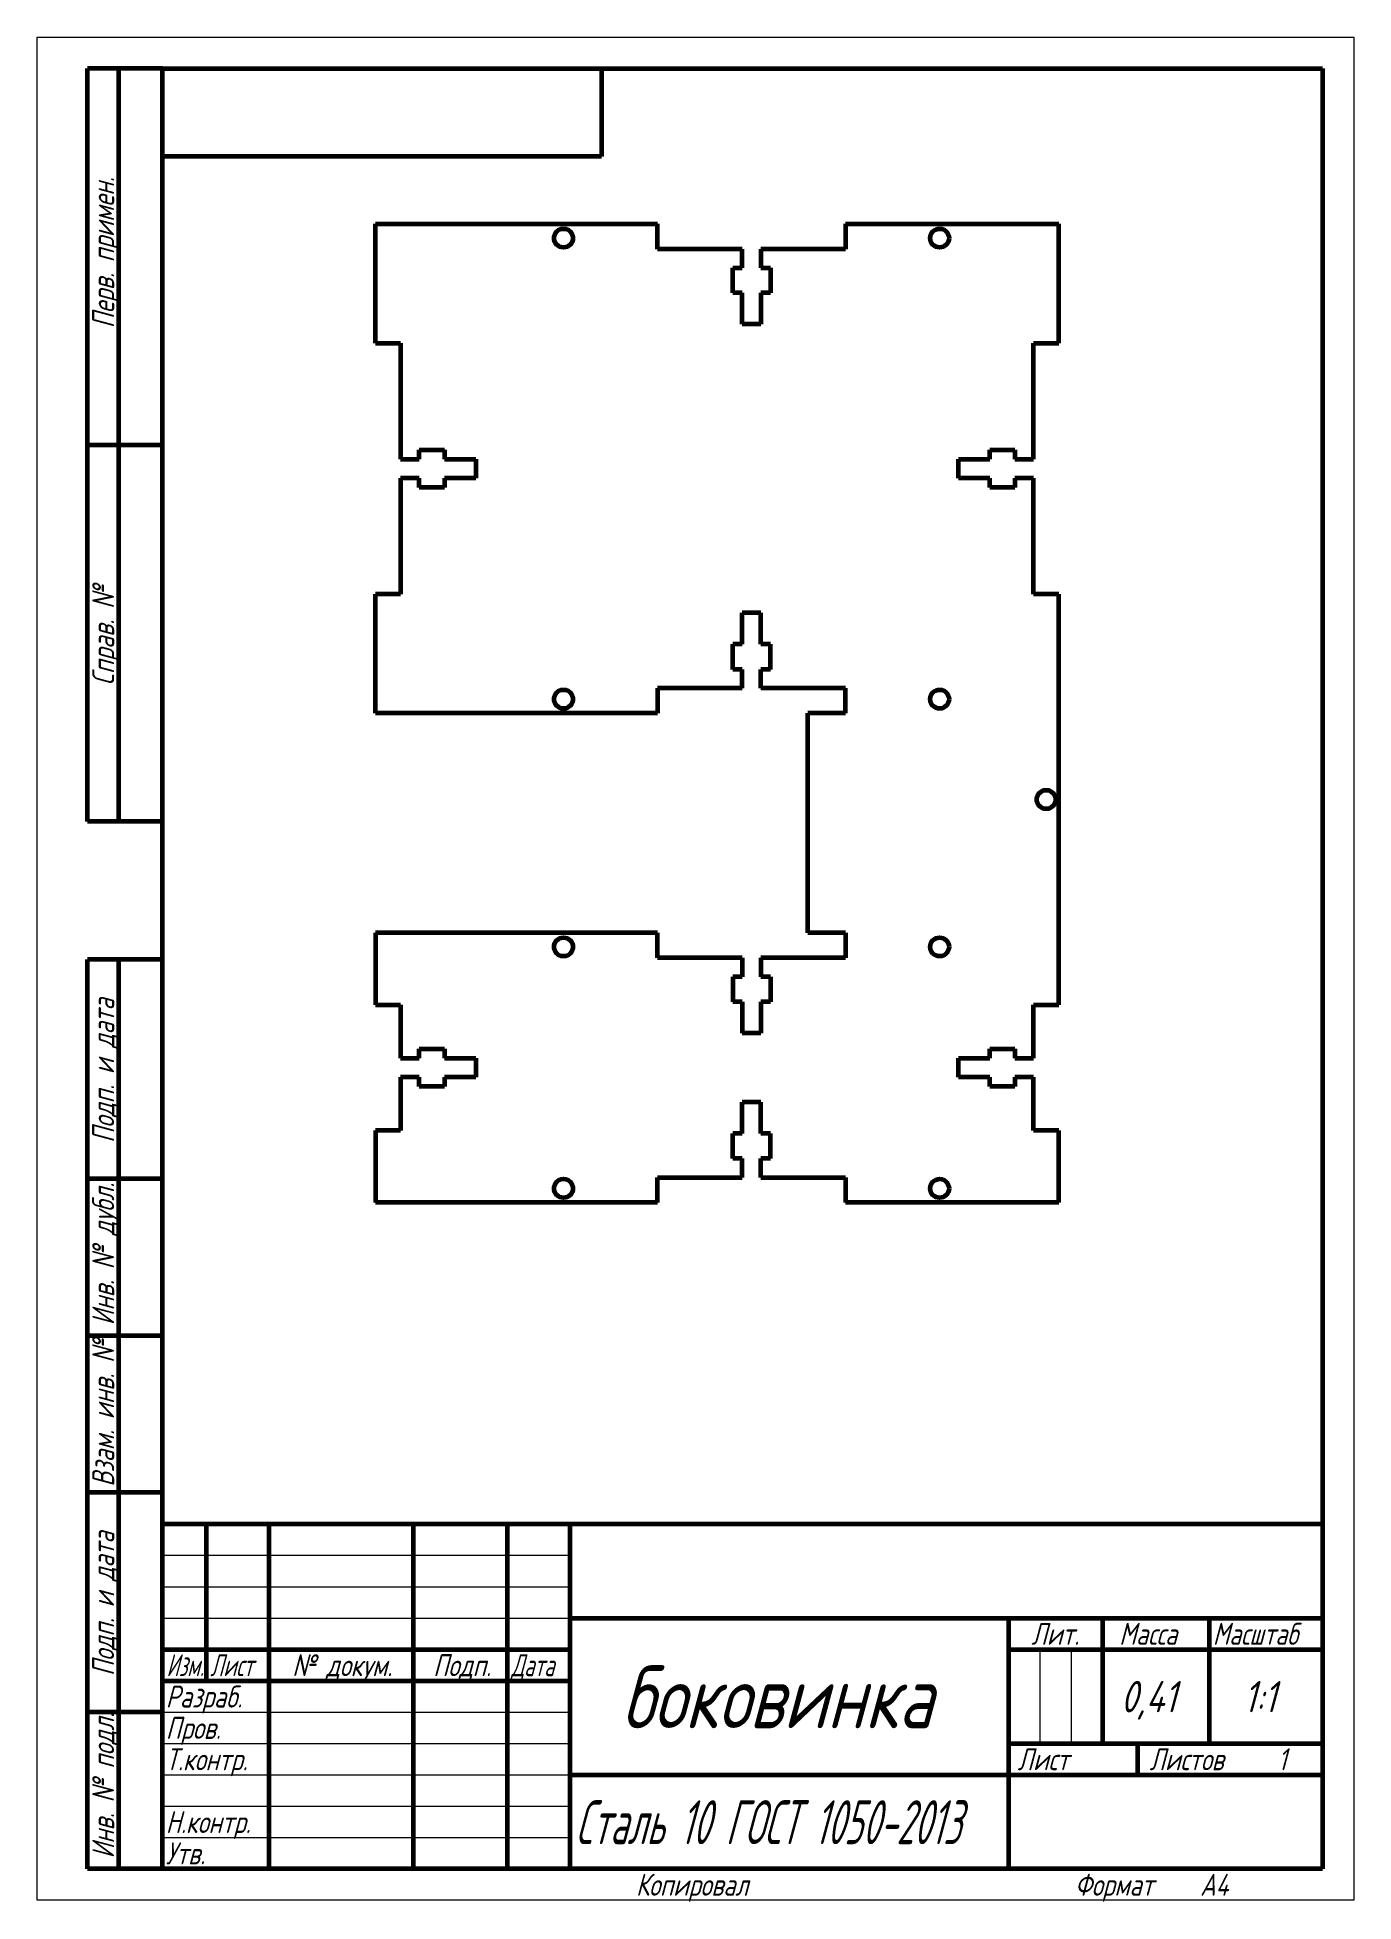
# Model space of a CAD drawing. Header units: millimetres. Extents: x 0 to 210, y 0 to 297.
import ezdxf

# ---------------------------------------------------------------- set-up
doc = ezdxf.new("R2010")
doc.units = ezdxf.units.MM
doc.linetypes.add('K5LT_BASIC', pattern=[0])
doc.linetypes.add('K5LT_THIN', pattern=[0])
doc.layers.add('Системный слой (1)', color=251, linetype='Continuous', true_color=0x6c6c6c)
doc.styles.add('KTEXTSTYLE', font='GOST_AU.SHX', dxfattribs={"width": 0.96, "height": 5})

# ---------------------------------------------------------------- blocks, each defined once
blk = doc.blocks.new('U0')
at = {"color": 7, "linetype": 'K5LT_THIN', "lineweight": 18}
for p, q in [((0, 0), (0, 297)), ((0, 297), (210, 297)), ((210, 297), (210, 0)), ((20, 55), (85, 55)), ((20, 50), (85, 50)), ((20, 45), (85, 45)), ((159.96, 25), (159.96, 40)), ((164.98, 25), (164.98, 40)), ((20, 30), (85, 30)), ((20, 25), (85, 25)), ((20, 20), (85, 20)), ((20, 15), (85, 15)), ((20, 10), (85, 10)), ((210, 0), (0, 0))]:
    blk.add_line(p, q, dxfattribs=at)
at = {"color": 150, "linetype": 'K5LT_BASIC', "lineweight": 60, "true_color": 0x0080ff}
for p, q in [((8, 172), (8, 292)), ((20, 292), (8, 292)), ((13, 172), (13, 292)), ((20, 5), (20, 292)), ((20, 292), (205, 292)), ((90, 292), (90, 278)), ((205, 292), (205, 5)), ((90, 278), (20, 278)), ((20, 232), (8, 232)), ((20, 172), (8, 172)), ((8, 5), (8, 150)), ((20, 150), (8, 150)), ((13, 5), (13, 150)), ((20, 115), (8, 115)), ((20, 90), (8, 90)), ((20, 65), (8, 65)), ((20, 60), (205, 60)), ((20, 5), (20, 60)), ((27, 35), (27, 60)), ((37, 5), (37, 60)), ((60, 5), (60, 60)), ((75, 5), (75, 60)), ((85, 5), (85, 60)), ((85, 45), (205, 45)), ((155, 5), (155, 45)), ((170, 25), (170, 45)), ((187, 25), (187, 45)), ((20, 40), (85, 40)), ((155, 40), (170, 40)), ((170, 40), (205, 40)), ((20, 35), (85, 35)), ((20, 30), (8, 30)), ((155, 25), (205, 25)), ((175.57, 20), (175.57, 25)), ((85, 20), (155, 20)), ((155, 20), (205, 20)), ((20, 5), (8, 5)), ((205, 5), (20, 5))]:
    blk.add_line(p, q, dxfattribs=at)
at = {"color": 7, "char_height": 3.5, "attachment_point": 1, "rotation": 90, "style": 'KTEXTSTYLE'}
for s, insert in [('\\H3.5;\\W0.965;\\Q15;\\Q15;Перв. примен.', (8.77, 250.61)), ('\\H3.5;\\W0.965;\\Q15;\\Q15;Справ. №', (8.77, 193.68)), ('\\H3.5;\\W0.965;\\Q15;\\Q15;Подп. и дата', (8.77, 120.75)), ('\\H3.5;\\W0.965;\\Q15;\\Q15;Инв. № дубл.', (8.77, 91.67)), ('\\H3.5;\\W0.965;\\Q15;\\Q15;Взам. инв. №', (8.77, 65.94)), ('\\H3.5;\\W0.965;\\Q15;\\Q15;Подп. и дата', (8.77, 35.75)), ('\\H3.5;\\W0.965;\\Q15;\\Q15;Инв. № подл.', (8.77, 6.67))]:
    blk.add_mtext(s, dxfattribs=dict(at, insert=insert))
at = {"color": 7, "attachment_point": 1, "style": 'KTEXTSTYLE'}
for s, insert, char_height in [('\\H3.5;\\W0.965;\\Q15;\\Q15;Лит.', (158.56, 44.23), 3.5), ('\\H3.5;\\W0.965;\\Q15;\\Q15;Масса', (172.58, 44.23), 3.5), ('\\H3.5;\\W0.965;\\Q15;\\Q15;\\W0.941;Масштаб', (187.52, 44.23), 3.5), ('\\H3.5;\\W0.965;\\Q15;\\Q15;\\W0.797;Изм.', (20.61, 39.23), 3.5), ('\\H3.5;\\W0.965;\\Q15;\\Q15;\\W0.807;Лист', (27.6, 39.23), 3.5), ('\\H3.5;\\W0.965;\\Q15;\\Q15;№ докум.', (40.67, 39.23), 3.5), ('\\H3.5;\\W0.965;\\Q15;\\Q15;Подп.', (63.15, 39.23), 3.5), ('\\H3.5;\\W0.965;\\Q15;\\Q15;\\W0.807;Дата', (75.6, 39.23), 3.5), ('\\H3.5;\\W0.965;\\Q15;\\Q15;\\H10.00;боковинка', (93.18, 37.43), 10), ('\\H3.5;\\W0.965;\\Q15;\\Q15;Разраб.', (20.5, 34.23), 3.5), ('\\H3.5;\\W0.965;\\Q15;\\Q15;\\H5.00;0,41', (172.83, 34.97), 5), ('\\H3.5;\\W0.965;\\Q15;\\Q15;\\H5.00;{\\c255;1:1}', (192.44, 34.97), 5), ('\\H3.5;\\W0.965;\\Q15;\\Q15;Пров.', (20.5, 29.23), 3.5), ('\\H3.5;\\W0.965;\\Q15;\\Q15;Т.контр.', (20.5, 24.23), 3.5), ('\\H3.5;\\W0.965;\\Q15;\\Q15;Лист', (156.36, 24.23), 3.5), ('\\H3.5;\\W0.965;\\Q15;\\Q15;Листов', (177.41, 24.23), 3.5), ('\\H3.5;\\W0.965;\\Q15;\\Q15;1', (197.91, 24.23), 3.5), ('\\H3.5;\\W0.965;\\Q15;\\Q15;\\W0.708;\\H7.00;Сталь 10 ГОСТ 1050-2013', (85.84, 15.95), 7), ('\\H3.5;\\W0.965;\\Q15;\\Q15;Н.контр.', (20.5, 14.23), 3.5), ('\\H3.5;\\W0.965;\\Q15;\\Q15;Утв.', (20.5, 9.23), 3.5), ('\\H3.5;\\W0.965;\\Q15;\\Q15;Копировал', (95.5, 4.23), 3.5), ('\\H3.5;\\W0.965;\\Q15;\\Q15;Формат', (165.5, 4.23), 3.5), ('\\H3.5;\\W0.965;\\Q15;\\Q15;A4', (185.5, 4.23), 3.5)]:
    blk.add_mtext(s, dxfattribs=dict(at, insert=insert, char_height=char_height))

msp = doc.modelspace()

# ---------------------------------------------------------------- linework, layer by layer
at = {"layer": 'Системный слой (1)', "color": 150, "linetype": 'K5LT_BASIC', "lineweight": 60, "true_color": 0x0080ff}
for p, q in [((53.94, 248.24), (53.94, 267.24)), ((53.94, 267.24), (98.94, 267.24)), ((98.94, 263.24), (98.94, 267.24)), ((128.94, 267.24), (128.94, 263.24)), ((128.94, 267.24), (162.94, 267.24)), ((162.94, 248.24), (162.94, 267.24)), ((112.44, 263.24), (98.94, 263.24)), ((112.44, 260.24), (112.44, 263.24)), ((128.94, 263.24), (115.44, 263.24)), ((115.44, 263.24), (115.44, 260.24)), ((110.94, 256.24), (110.94, 260.24)), ((110.94, 260.24), (112.44, 260.24)), ((115.44, 260.24), (116.94, 260.24)), ((116.94, 260.24), (116.94, 256.24)), ((112.44, 256.24), (110.94, 256.24)), ((112.44, 251.24), (112.44, 256.24)), ((115.44, 256.24), (115.44, 251.24)), ((116.94, 256.24), (115.44, 256.24)), ((115.44, 251.24), (112.44, 251.24)), ((53.94, 248.24), (57.94, 248.24)), ((57.94, 248.24), (57.94, 229.74)), ((158.94, 248.24), (162.94, 248.24)), ((158.94, 229.74), (158.94, 248.24)), ((57.94, 229.74), (60.94, 229.74)), ((60.94, 229.74), (60.94, 231.24)), ((60.94, 231.24), (64.94, 231.24)), ((64.94, 231.24), (64.94, 229.74)), ((64.94, 229.74), (69.94, 229.74)), ((69.94, 229.74), (69.94, 226.74)), ((146.94, 229.74), (151.94, 229.74)), ((146.94, 226.74), (146.94, 229.74)), ((151.94, 231.24), (155.94, 231.24)), ((151.94, 229.74), (151.94, 231.24)), ((155.94, 231.24), (155.94, 229.74)), ((155.94, 229.74), (158.94, 229.74)), ((60.94, 226.74), (57.94, 226.74)), ((57.94, 226.74), (57.94, 208.24)), ((60.94, 225.24), (60.94, 226.74)), ((64.94, 226.74), (64.94, 225.24)), ((69.94, 226.74), (64.94, 226.74)), ((151.94, 226.74), (146.94, 226.74)), ((151.94, 225.24), (151.94, 226.74)), ((155.94, 226.74), (155.94, 225.24)), ((158.94, 226.74), (155.94, 226.74)), ((158.94, 208.24), (158.94, 226.74)), ((64.94, 225.24), (60.94, 225.24)), ((155.94, 225.24), (151.94, 225.24)), ((53.94, 189.24), (53.94, 208.24)), ((57.94, 208.24), (53.94, 208.24)), ((162.94, 208.24), (158.94, 208.24)), ((162.94, 142.74), (162.94, 208.24)), ((112.44, 200.24), (112.44, 205.24)), ((115.44, 205.24), (112.44, 205.24)), ((115.44, 200.24), (115.44, 205.24)), ((110.94, 196.24), (110.94, 200.24)), ((112.44, 200.24), (110.94, 200.24)), ((116.94, 200.24), (115.44, 200.24)), ((116.94, 196.24), (116.94, 200.24)), ((112.44, 196.24), (110.94, 196.24)), ((112.44, 193.24), (112.44, 196.24)), ((115.44, 193.24), (115.44, 196.24)), ((116.94, 196.24), (115.44, 196.24)), ((98.94, 193.24), (98.94, 189.24)), ((112.44, 193.24), (98.94, 193.24)), ((128.94, 193.24), (115.44, 193.24)), ((128.94, 189.24), (128.94, 193.24)), ((98.94, 189.24), (53.94, 189.24)), ((128.94, 189.24), (122.94, 189.24)), ((122.94, 154.24), (122.94, 189.24)), ((98.94, 154.24), (53.94, 154.24)), ((53.94, 154.24), (53.94, 142.74)), ((98.94, 150.24), (98.94, 154.24)), ((128.94, 154.24), (122.94, 154.24)), ((128.94, 154.24), (128.94, 150.24)), ((112.44, 150.24), (98.94, 150.24)), ((112.44, 150.24), (112.44, 147.24)), ((128.94, 150.24), (115.44, 150.24)), ((115.44, 150.24), (115.44, 147.24)), ((112.44, 147.24), (110.94, 147.24)), ((110.94, 147.24), (110.94, 143.24)), ((116.94, 147.24), (115.44, 147.24)), ((116.94, 147.24), (116.94, 143.24)), ((53.94, 142.74), (57.94, 142.74)), ((57.94, 142.74), (57.94, 134.24)), ((112.44, 143.24), (110.94, 143.24)), ((112.44, 143.24), (112.44, 138.24)), ((116.94, 143.24), (115.44, 143.24)), ((115.44, 143.24), (115.44, 138.24)), ((158.94, 134.24), (158.94, 142.74)), ((158.94, 142.74), (162.94, 142.74)), ((115.44, 138.24), (112.44, 138.24)), ((57.94, 134.24), (60.94, 134.24)), ((60.94, 134.24), (60.94, 135.74)), ((60.94, 135.74), (64.94, 135.74)), ((64.94, 135.74), (64.94, 134.24)), ((64.94, 134.24), (69.94, 134.24)), ((69.94, 134.24), (69.94, 131.24)), ((146.94, 134.24), (151.94, 134.24)), ((146.94, 131.24), (146.94, 134.24)), ((151.94, 134.24), (151.94, 135.74)), ((151.94, 135.74), (155.94, 135.74)), ((155.94, 135.74), (155.94, 134.24)), ((155.94, 134.24), (158.94, 134.24)), ((60.94, 131.24), (57.94, 131.24)), ((57.94, 131.24), (57.94, 122.74)), ((60.94, 129.74), (60.94, 131.24)), ((69.94, 131.24), (64.94, 131.24)), ((64.94, 131.24), (64.94, 129.74)), ((151.94, 131.24), (146.94, 131.24)), ((151.94, 129.74), (151.94, 131.24)), ((158.94, 131.24), (155.94, 131.24)), ((155.94, 131.24), (155.94, 129.74)), ((158.94, 122.74), (158.94, 131.24)), ((64.94, 129.74), (60.94, 129.74)), ((155.94, 129.74), (151.94, 129.74)), ((112.44, 122.24), (112.44, 127.24)), ((115.44, 127.24), (112.44, 127.24)), ((115.44, 122.24), (115.44, 127.24)), ((53.94, 122.74), (53.94, 111.24)), ((57.94, 122.74), (53.94, 122.74)), ((110.94, 118.24), (110.94, 122.24)), ((112.44, 122.24), (110.94, 122.24)), ((116.94, 122.24), (115.44, 122.24)), ((116.94, 118.24), (116.94, 122.24)), ((162.94, 122.74), (158.94, 122.74)), ((162.94, 111.24), (162.94, 122.74)), ((112.44, 118.24), (110.94, 118.24)), ((112.44, 115.24), (112.44, 118.24)), ((116.94, 118.24), (115.44, 118.24)), ((115.44, 115.24), (115.44, 118.24)), ((98.94, 111.24), (98.94, 115.24)), ((98.94, 115.24), (112.44, 115.24)), ((115.44, 115.24), (128.94, 115.24)), ((128.94, 115.24), (128.94, 111.24)), ((98.94, 111.24), (53.94, 111.24)), ((162.94, 111.24), (128.94, 111.24))]:
    msp.add_line(p, q, dxfattribs=at)
for centre in [(83.94, 264.99), (143.94, 264.99), (83.94, 191.49), (143.94, 191.49), (160.94, 175.49), (83.94, 151.99), (143.94, 151.99), (83.94, 113.49), (143.94, 113.49)]:
    msp.add_circle(centre, 1.5, dxfattribs=at)

# ---------------------------------------------------------------- block references
msp.add_blockref('U0', (0, 0))

doc.saveas('drawing.dxf')
